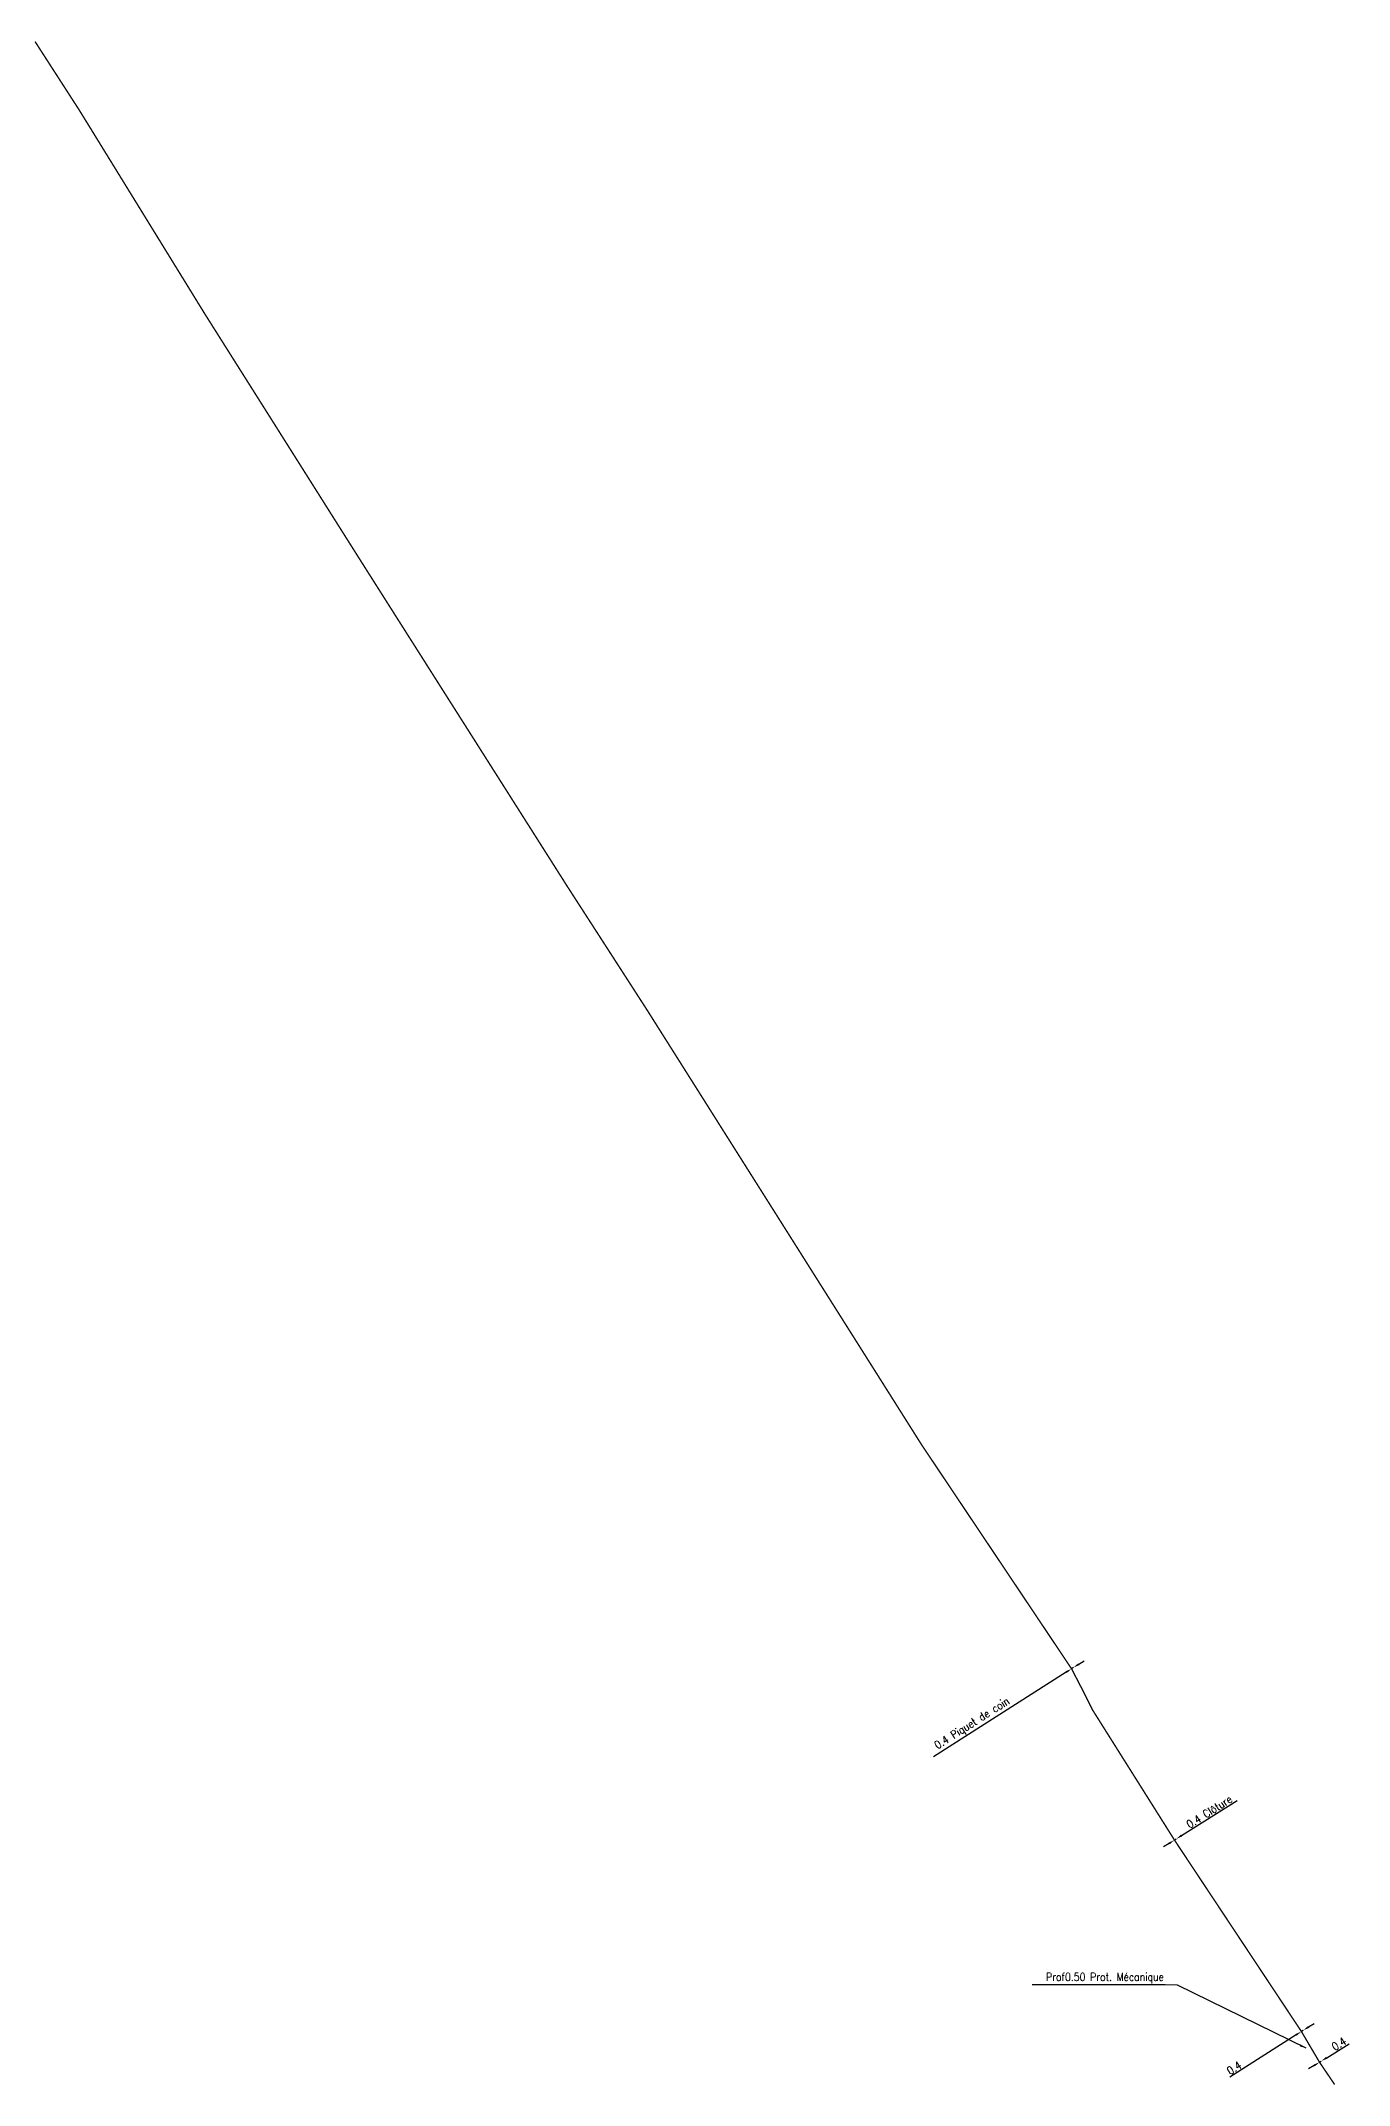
# Model space of a CAD drawing. Header units: millimetres. Extents: x 168000 to 168978, y 138000 to 138802.
# Drawn here: x 168732.5 to 168977.8, y 137999.9 to 138383 of the extents above; entities that cross this region are included whole.
import ezdxf

# ---------------------------------------------------------------- set-up
doc = ezdxf.new("R2010")
doc.units = ezdxf.units.MM
doc.header["$PDMODE"] = 34
doc.layers.get('DEFPOINTS').update_dxf_attribs({"linetype": 'CONTINUOUS'})
doc.layers.add('M_120', color=5, linetype='M_ST_13')
doc.styles.get("Standard").update_dxf_attribs({"font": 'romans.shx', "width": 0.85})
doc.linetypes.add('M_ST_13', pattern='A,5,-0.3,["oo",Standard,S=1.5,R=0,X=0,Y=-0.5],-3', length=8.3)
doc.dimstyles.get("Standard").update_dxf_attribs({"dimtxt": 1.5, "dimasz": 1.2, "dimexe": 0.625, "dimexo": 0.625, "dimgap": 0.25, "dimtad": 1, "dimdec": 1, "dimzin": 0, "dimdsep": 46, "dimtxsty": 'Standard', "dimcen": -0.5, "dimadec": 0, "dimazin": 0, "dimtfac": 1, "dimtdec": 1, "dimtmove": 0, "dimatfit": 3, "dimfxl": 1, "dimtolj": 1, "dimtzin": 0, "dimarcsym": 0})

# ---------------------------------------------------------------- blocks, each defined once
blk = doc.blocks.new('*D4')
at = {"layer": 'DEFPOINTS', "color": 0, "linetype": 'Continuous'}
for p in [(168925.75, 138077.91), (168926.09, 138078.13), (168926.09, 138078.13)]:
    blk.add_point(p, dxfattribs=at)
at = {"layer": 'M_120', "color": 0, "linetype": 'Continuous', "lineweight": -2}
for p, q in [((168927.1, 138078.77), (168928.11, 138079.42)), ((168924.74, 138077.27), (168899.87, 138061.4)), ((168925.42, 138078.44), (168925.42, 138078.44)), ((168925.75, 138078.65), (168925.75, 138078.65)), ((168926.09, 138078.13), (168925.75, 138077.91))]:
    blk.add_line(p, q, dxfattribs=at)
at = {"layer": 'M_120', "color": 0, "linetype": 'Continuous'}
for points in [[(168926.99, 138078.94), (168927.21, 138078.6), (168926.09, 138078.13)], [(168924.63, 138077.44), (168924.85, 138077.1), (168925.75, 138077.91)]]:
    blk.add_solid(points, dxfattribs=at)
at = {"layer": 'M_120', "color": 0, "linetype": 'Continuous', "insert": (168907.19, 138067.55), "char_height": 1.5, "attachment_point": 5, "rotation": 32.5323}
blk.add_mtext('\\A1;0.4 Piquet de coin', dxfattribs=at)
blk = doc.blocks.new('*D5')
at = {"layer": 'DEFPOINTS', "color": 0, "linetype": 'Continuous'}
for p in [(168945.04, 138045.81), (168945.38, 138046.02), (168945.38, 138046.02)]:
    blk.add_point(p, dxfattribs=at)
at = {"layer": 'M_120', "color": 0, "linetype": 'Continuous', "lineweight": -2}
for p, q in [((168946.39, 138046.66), (168956.81, 138053.24)), ((168944.02, 138045.17), (168943.01, 138044.52)), ((168945.04, 138045.81), (168945.38, 138046.02))]:
    blk.add_line(p, q, dxfattribs=at)
at = {"layer": 'M_120', "color": 0, "linetype": 'Continuous'}
for points in [[(168943.92, 138045.33), (168944.13, 138045), (168945.04, 138045.81)], [(168946.28, 138046.83), (168946.5, 138046.49), (168945.38, 138046.02)]]:
    blk.add_solid(points, dxfattribs=at)
at = {"layer": 'M_120', "color": 0, "linetype": 'Continuous', "insert": (168951.57, 138051.12), "char_height": 1.5, "attachment_point": 5, "rotation": 32.2753}
blk.add_mtext('\\A1;0.4 Clôture', dxfattribs=at)
blk = doc.blocks.new('*D6')
at = {"layer": 'DEFPOINTS', "color": 0, "linetype": 'Continuous'}
for p in [(168972.23, 138004.17), (168972.57, 138004.38), (168972.57, 138004.38)]:
    blk.add_point(p, dxfattribs=at)
at = {"layer": 'M_120', "color": 0, "linetype": 'Continuous', "lineweight": -2}
for p, q in [((168973.59, 138005.01), (168977.78, 138007.6)), ((168971.21, 138003.54), (168970.19, 138002.9)), ((168972.23, 138004.17), (168972.57, 138004.38))]:
    blk.add_line(p, q, dxfattribs=at)
at = {"layer": 'M_120', "color": 0, "linetype": 'Continuous'}
for points in [[(168971.11, 138003.71), (168971.32, 138003.37), (168972.23, 138004.17)], [(168973.49, 138005.18), (168973.7, 138004.84), (168972.57, 138004.38)]]:
    blk.add_solid(points, dxfattribs=at)
at = {"layer": 'M_120', "color": 0, "linetype": 'Continuous', "insert": (168975.88, 138007.6), "char_height": 1.5, "attachment_point": 5, "rotation": 31.7549}
blk.add_mtext('\\A1;0.4', dxfattribs=at)
blk = doc.blocks.new('*D7')
at = {"layer": 'DEFPOINTS', "color": 0, "linetype": 'Continuous'}
for p in [(168968.84, 138009.92), (168969.18, 138010.14), (168969.18, 138010.14)]:
    blk.add_point(p, dxfattribs=at)
at = {"layer": 'M_120', "color": 0, "linetype": 'Continuous', "lineweight": -2}
for p, q in [((168969.18, 138010.14), (168968.84, 138009.92)), ((168970.19, 138010.78), (168971.2, 138011.42)), ((168967.83, 138009.28), (168955.4, 138001.37)), ((168969.17, 138009.39), (168969.17, 138009.39)), ((168969.51, 138009.61), (168969.51, 138009.61))]:
    blk.add_line(p, q, dxfattribs=at)
at = {"layer": 'M_120', "color": 0, "linetype": 'Continuous'}
for points in [[(168967.72, 138009.45), (168967.93, 138009.11), (168968.84, 138009.92)], [(168970.08, 138010.95), (168970.3, 138010.61), (168969.18, 138010.14)]]:
    blk.add_solid(points, dxfattribs=at)
at = {"layer": 'M_120', "color": 0, "linetype": 'Continuous', "insert": (168956.23, 138003.09), "char_height": 1.5, "attachment_point": 5, "rotation": 32.4577}
blk.add_mtext('\\A1;0.4', dxfattribs=at)

msp = doc.modelspace()

# ---------------------------------------------------------------- linework, layer by layer
at = {"layer": 'M_120'}
msp.add_lwpolyline([(168731.44, 138382.91, 0.25, 0.25, 0), (168738.96, 138371.26, 0.25, 0.25, 0), (168739.66, 138370.18, 0.25, 0.25, 0), (168755.23, 138344.91, 0.25, 0.25, 0), (168763.24, 138331.91, 0.25, 0.25, 0), (168792.26, 138285.95, 0.25, 0.25, 0), (168831.29, 138224.45, 0.25, 0.25, 0), (168846.27, 138201.24, 0.25, 0.25, 0), (168897.64, 138119.9, 0.25, 0.25, 0), (168925.75, 138077.91, 0.25, 0.25, 0), (168928.22, 138073.15, 0.25, 0.25, 0), (168929.69, 138070.19, 0.25, 0.25, 0), (168945.04, 138045.81, 0.25, 0.25, 0), (168968.84, 138009.92, 0.25, 0.25, 0), (168972.23, 138004.17, 0.25, 0.25, 0), (168974.99, 138000.1, 0.25, 0.25, 0), (168975.06, 138000, 0, 0, 0)], format="xyseb", dxfattribs=at)

# ---------------------------------------------------------------- texts
at = {"layer": 'M_120', "insert": (168943.05, 138019.9), "char_height": 1.5, "attachment_point": 6}
msp.add_mtext('\\A1;Prof0.50 Prot. Mécanique', dxfattribs=at)

# ---------------------------------------------------------------- dimensions: what is measured, and where the dimension line sits
at = {"layer": 'M_120', "linetype": 'Continuous'}
dim = msp.add_linear_dim(base=(168926.09, 138078.13), p1=(168925.75, 138077.91), p2=(168926.09, 138078.13), angle=32.5323, text='<> Piquet de coin', dimstyle='Standard', override={"dimscale": 1}, dxfattribs=at)
dim.commit()
dim.dimension.update_dxf_attribs({"geometry": '*D4', "text_midpoint": (168907.86, 138066.5), "dimtype": 161})
dim = msp.add_aligned_dim(p1=(168945.04, 138045.81), p2=(168945.38, 138046.02), distance=0, text='<> Clôture', dimstyle='Standard', override={"dimscale": 1}, dxfattribs=at)
dim.commit()
dim.dimension.update_dxf_attribs({"geometry": '*D5', "text_midpoint": (168951.57, 138051.12)})
for base, p1, p2, angle, picture, middle in [((168969.18, 138010.14), (168968.84, 138009.92), (168969.18, 138010.14), 32.4577, '*D7', (168956.76, 138002.24)), ((168972.57, 138004.38), (168972.23, 138004.17), (168972.57, 138004.38), 31.7549, '*D6', (168976.41, 138006.75))]:
    dim = msp.add_linear_dim(base=base, p1=p1, p2=p2, angle=angle, dimstyle='Standard', override={"dimscale": 1}, dxfattribs=at)
    dim.commit()
    dim.dimension.update_dxf_attribs({"geometry": picture, "text_midpoint": middle, "dimtype": 161})

# ---------------------------------------------------------------- leaders
at = {"layer": 'M_120', "linetype": 'Continuous', "annotation_type": 0, "has_hookline": 1, "hookline_direction": 1, "text_width": 24.71}
msp.add_leader([(168969.71, 138006.79), (168945.58, 138018.62), (168943.3, 138018.65)], dimstyle='Standard', dxfattribs=at)

doc.saveas('drawing.dxf')
